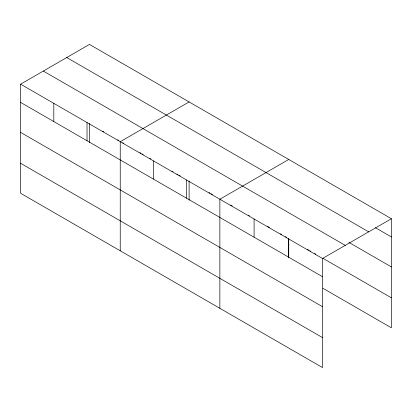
<?xml version="1.0" encoding="UTF-8"?>
<svg xmlns="http://www.w3.org/2000/svg" width="412" height="412" viewBox="0 0 412 412"><rect width="100%" height="100%" fill="white"/><g stroke="black" fill="none" stroke-linecap="round" stroke-linejoin="round"><path stroke-width="0.62" d="M20.6 84.177L322.524 258.494L322.524 367.586L20.6 193.269L20.6 84.177L89.476 44.414L391.4 218.731L391.4 327.823L322.962 288.312M189.108 101.939L120.237 141.702L120.237 250.795M288.745 159.459L219.869 199.228L219.869 308.32M322.524 258.494L391.4 218.731M375.394 227.707L391.4 236.946M66.744 57.536L368.673 231.853M348.902 242.4L391.4 266.935M43.327 71.055L345.256 245.372M102.758 131.186L103.865 131.83M117.703 139.817L118.81 140.456M122.688 142.691L123.796 143.335M139.848 152.6L140.956 153.238M142.058 153.877L143.165 154.515M149.808 158.352L150.916 158.991M171.948 171.135L173.055 171.773M176.933 174.013L178.041 174.652M179.148 175.291L180.255 175.929M209.038 192.548L210.146 193.187M211.253 193.825L212.36 194.464M230.627 205.011L232.286 205.969M248.338 215.239L249.445 215.878M267.712 226.425L269.371 227.383M280.443 233.774L281.551 234.413M285.423 236.648L286.531 237.286M307.512 249.399L308.614 250.038M309.716 250.676L310.823 251.31M314.686 253.545L315.788 254.178M322.962 258.324L391.4 297.835M20.6 102.397L322.524 276.715M20.6 132.386L322.524 306.703M20.6 163.281L322.524 337.598M288.745 238.569L288.745 257.706M288.307 238.739L288.307 256.954M254.091 218.983L254.091 237.199M189.108 181.043L189.108 200.186M186.657 180.049L186.657 198.27M153.449 160.876L153.449 179.096M89.476 123.518L89.476 142.66M87.025 122.529L87.025 140.744M53.812 103.35L53.812 121.571"/></g></svg>
